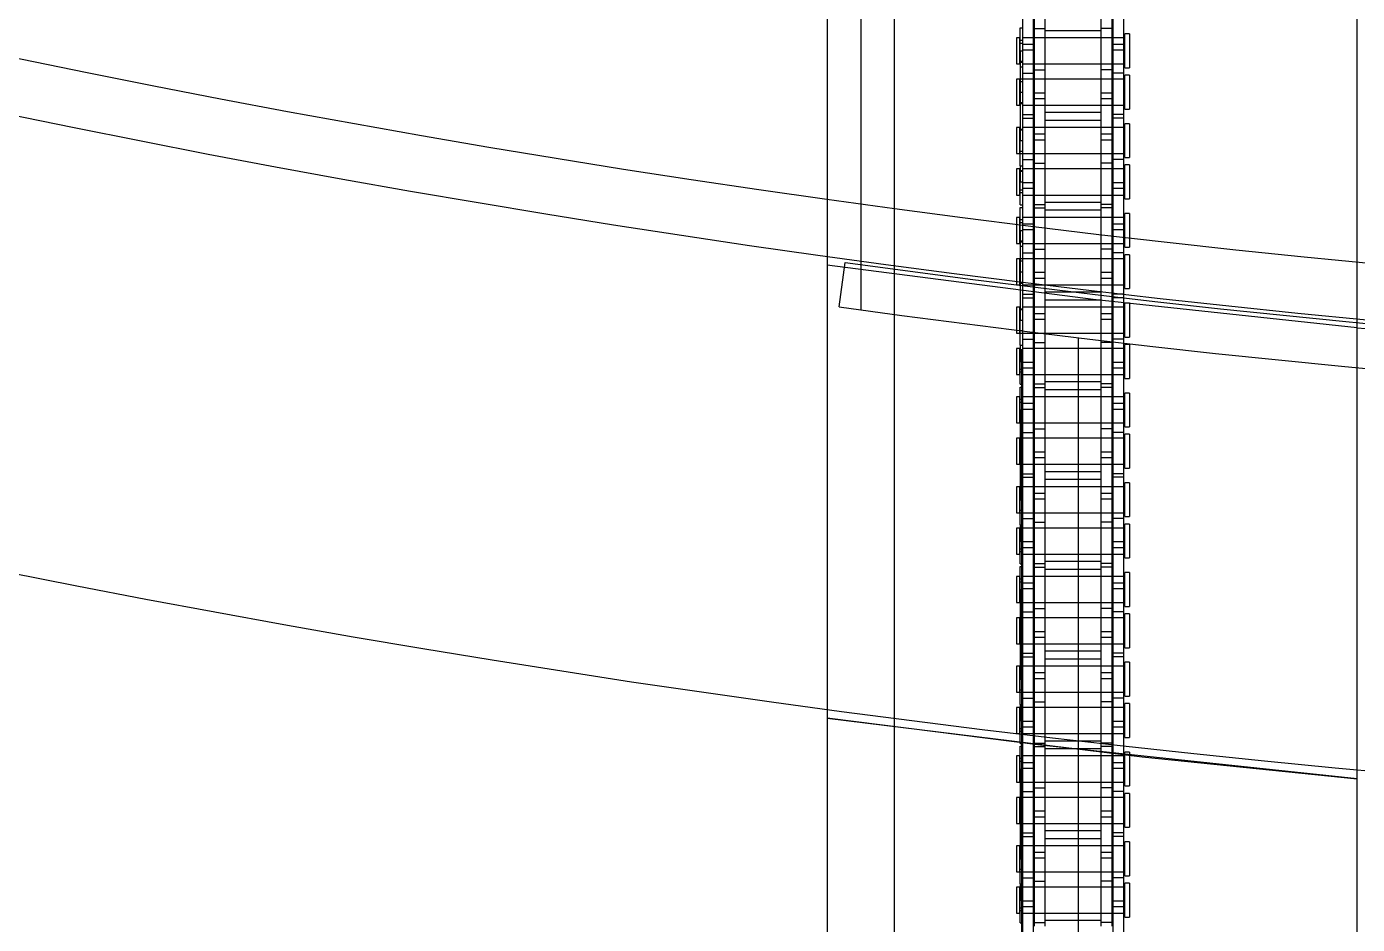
# Model space of a CAD drawing. Header units: metres. Extents: x 0 to 63075, y 0 to 44550.
# Drawn here: x 13844.1 to 14032.4, y 28417.3 to 28544.3 of the extents above; entities that cross this region are included whole.
import ezdxf

# ---------------------------------------------------------------- set-up
doc = ezdxf.new("R2010")
doc.units = ezdxf.units.M
doc.header["$LTSCALE"] = 75
doc.linetypes.add('HIDDEN2', pattern=[4.7625, 3.175, -1.5875])
for name, color, linetype in [('SDM', 7, 'Continuous'), ('SL1', 8, 'Continuous'), ('SL4', 4, 'Continuous'), ('ST1', 7, 'HIDDEN2')]:
    doc.layers.add(name, color=color, linetype=linetype)

# ---------------------------------------------------------------- blocks, each defined once
blk = doc.blocks.new('A$Ca548c4ee')
at = {"layer": 'SL1'}
for radius, start, end in [(1821.5, 111.63329, 68.36671), (1758, 110.23354, 69.76646), (1758, 110.23433, 69.76567), (1750, 110.33011, 69.66989)]:
    blk.add_arc((5942.12, 7584.47), radius, start, end, dxfattribs=at)
blk = doc.blocks.new('A$Ca53c419a')
at = {"layer": 'SL4'}
for p, q in [((4619.72, 495.77), (3669.71, 495.77)), ((3669.71, 486.24), (4459.48, 486.24)), ((3669.71, 420.77), (4338.53, 420.77))]:
    blk.add_line(p, q, dxfattribs=at)
blk.add_arc((5821.72, 251.5), 1758, 174.47485, 179.03085, dxfattribs=at)
at = {"layer": 'ST1'}
for p, q in [((4074.85, 494.09), (4081.14, 493.22)), ((4669.71, 491), (3669.71, 491)), ((3669.71, 486.24), (4459.48, 486.24)), ((3992.77, 469), (3989.08, 469)), ((3989.08, 469), (3989.08, 468.53)), ((3992.77, 468.53), (3992.77, 469)), ((3998.62, 469), (3994.93, 469)), ((3994.93, 469), (3994.93, 468.53)), ((3998.62, 468.53), (3998.62, 469)), ((4005.47, 469), (4001.78, 469)), ((4001.78, 469), (4001.78, 468.53)), ((4005.47, 468.53), (4005.47, 469)), ((4011.32, 469), (4007.63, 469)), ((4007.63, 469), (4007.63, 468.53)), ((4011.32, 468.53), (4011.32, 469)), ((4018.17, 469), (4014.48, 469)), ((4014.48, 469), (4014.48, 468.53)), ((4018.17, 468.53), (4018.17, 469)), ((4024.02, 469), (4020.33, 469)), ((4020.33, 469), (4020.33, 468.53)), ((4024.02, 468.53), (4024.02, 469)), ((4030.87, 469), (4027.18, 469)), ((4027.18, 469), (4027.18, 468.53)), ((4030.87, 468.53), (4030.87, 469)), ((4036.72, 469), (4033.03, 469)), ((4033.03, 469), (4033.03, 468.53)), ((4036.72, 468.53), (4036.72, 469)), ((4043.57, 469), (4039.88, 469)), ((4039.88, 469), (4039.88, 468.53)), ((4043.57, 468.53), (4043.57, 469)), ((4049.42, 469), (4045.73, 469)), ((4045.73, 469), (4045.73, 468.53)), ((4049.42, 468.53), (4049.42, 469)), ((4056.27, 469), (4052.58, 469)), ((4052.58, 469), (4052.58, 468.53)), ((4056.27, 468.53), (4056.27, 469)), ((4062.12, 469), (4058.43, 469)), ((4058.43, 469), (4058.43, 468.53)), ((4062.12, 468.53), (4062.12, 469)), ((4068.97, 469), (4065.28, 469)), ((4065.28, 469), (4065.28, 468.53)), ((4068.97, 468.53), (4068.97, 469)), ((4074.82, 469), (4071.13, 469)), ((4071.13, 469), (4071.13, 468.53)), ((4074.82, 468.53), (4074.82, 469)), ((4081.67, 469), (4077.98, 469)), ((4077.98, 469), (4077.98, 468.53)), ((4081.67, 468.53), (4081.67, 469)), ((4087.52, 469), (4083.83, 469)), ((4083.83, 469), (4083.83, 468.53)), ((4087.52, 468.53), (4087.52, 469)), ((4094.37, 469), (4090.68, 469)), ((4090.68, 469), (4090.68, 468.53)), ((4094.37, 468.53), (4094.37, 469)), ((4100.22, 469), (4096.53, 469)), ((4096.53, 469), (4096.53, 468.53)), ((4100.22, 468.53), (4100.22, 469)), ((4107.07, 469), (4103.38, 469)), ((4103.38, 469), (4103.38, 468.53)), ((4107.07, 468.53), (4107.07, 469)), ((4112.92, 469), (4109.23, 469)), ((4109.23, 469), (4109.23, 468.53)), ((4112.92, 468.53), (4112.92, 469)), ((3830.73, 468.22), (4071.45, 468.22)), ((3989.99, 468.16), (3980.9, 468.16)), ((3987.7, 468.49), (3987.7, 468.16)), ((3987.7, 468.49), (3990.93, 468.49)), ((3989.08, 468.53), (3992.77, 468.53)), ((3989.08, 468.16), (3989.08, 466.64)), ((3989.08, 468.16), (3989.08, 453.66)), ((3989.45, 468.53), (3989.45, 468.16)), ((3989.82, 468.49), (3989.82, 468.16)), ((3990.85, 468.16), (3989.99, 468.16)), ((3989.99, 466.64), (3989.99, 468.16)), ((3999.95, 468.16), (3990.85, 468.16)), ((3990.85, 468.16), (3990.85, 466.64)), ((3990.93, 468.49), (3990.93, 468.16)), ((3993.22, 468.49), (3990.93, 468.49)), ((3992.4, 468.16), (3992.4, 468.53)), ((3992.55, 468.49), (3992.55, 468.16)), ((3992.77, 466.64), (3992.77, 468.16)), ((3992.77, 453.66), (3992.77, 468.16)), ((3993.22, 468.49), (3996.77, 468.49)), ((3993.22, 468.49), (3993.22, 468.16)), ((3994.1, 468.16), (3994.1, 466.64)), ((3994.93, 468.53), (3998.62, 468.53)), ((3994.93, 468.49), (3994.93, 466.64)), ((3994.93, 468.16), (3994.93, 453.66)), ((3995.3, 468.53), (3995.3, 468.16)), ((3996.77, 468.49), (3996.77, 468.16)), ((4009.47, 468.49), (3996.77, 468.49)), ((3998.25, 468.16), (3998.25, 468.53)), ((3998.39, 468.49), (3998.39, 468.16)), ((3998.62, 466.64), (3998.62, 468.16)), ((3998.62, 453.66), (3998.62, 468.16)), ((3999.95, 468.16), (3999.95, 466.64)), ((4006.3, 468.16), (3999.95, 468.16)), ((4000.45, 468.16), (4000.45, 466.64)), ((4001.78, 468.53), (4005.47, 468.53)), ((4001.78, 468.16), (4001.78, 466.64)), ((4001.78, 468.16), (4001.78, 453.66)), ((4002.01, 468.49), (4002.01, 468.16)), ((4002.15, 468.53), (4002.15, 468.16)), ((4003.63, 468.49), (4003.63, 468.16)), ((4005.1, 468.16), (4005.1, 468.53)), ((4005.47, 466.64), (4005.47, 468.49)), ((4005.47, 453.66), (4005.47, 468.16)), ((4006.3, 468.16), (4006.3, 466.64)), ((4015.39, 468.16), (4006.3, 468.16)), ((4007.18, 468.16), (4007.18, 468.49)), ((4007.63, 468.53), (4011.32, 468.53)), ((4007.63, 468.16), (4007.63, 466.64)), ((4007.63, 468.16), (4007.63, 453.66)), ((4007.86, 468.49), (4007.86, 468.16)), ((4008, 468.53), (4008, 468.16)), ((4009.47, 468.49), (4009.47, 468.16)), ((4009.47, 468.49), (4012.71, 468.49)), ((4009.55, 466.64), (4009.55, 468.16)), ((4010.41, 468.16), (4010.41, 466.64)), ((4010.58, 468.49), (4010.58, 468.16)), ((4010.95, 468.16), (4010.95, 468.53)), ((4011.32, 466.64), (4011.32, 468.16)), ((4011.32, 453.66), (4011.32, 468.16)), ((4012.71, 468.49), (4012.71, 468.16)), ((4013.1, 468.49), (4013.1, 468.16)), ((4013.1, 468.49), (4016.33, 468.49)), ((4014.48, 468.53), (4018.17, 468.53)), ((4014.48, 468.16), (4014.48, 466.64)), ((4014.48, 468.16), (4014.48, 453.66)), ((4014.85, 468.53), (4014.85, 468.16)), ((4015.22, 468.49), (4015.22, 468.16)), ((4016.25, 468.16), (4015.39, 468.16)), ((4015.39, 466.64), (4015.39, 468.16)), ((4025.35, 468.16), (4016.25, 468.16)), ((4016.25, 468.16), (4016.25, 466.64)), ((4016.33, 468.49), (4016.33, 468.16)), ((4018.62, 468.49), (4016.33, 468.49)), ((4017.8, 468.16), (4017.8, 468.53)), ((4017.95, 468.49), (4017.95, 468.16)), ((4018.17, 466.64), (4018.17, 468.16)), ((4018.17, 453.66), (4018.17, 468.16)), ((4018.62, 468.49), (4022.17, 468.49)), ((4018.62, 468.49), (4018.62, 468.16)), ((4019.5, 468.16), (4019.5, 466.64)), ((4020.33, 468.53), (4024.02, 468.53)), ((4020.33, 468.49), (4020.33, 466.64)), ((4020.33, 468.16), (4020.33, 453.66)), ((4020.7, 468.53), (4020.7, 468.16)), ((4022.17, 468.49), (4022.17, 468.16)), ((4034.87, 468.49), (4022.17, 468.49)), ((4023.65, 468.16), (4023.65, 468.53)), ((4023.79, 468.49), (4023.79, 468.16)), ((4024.02, 466.64), (4024.02, 468.16)), ((4024.02, 453.66), (4024.02, 468.16)), ((4025.35, 468.16), (4025.35, 466.64)), ((4031.7, 468.16), (4025.35, 468.16)), ((4025.85, 468.16), (4025.85, 466.64)), ((4027.18, 468.53), (4030.87, 468.53)), ((4027.18, 468.16), (4027.18, 466.64)), ((4027.18, 468.16), (4027.18, 453.66)), ((4027.41, 468.49), (4027.41, 468.16)), ((4027.55, 468.53), (4027.55, 468.16)), ((4029.03, 468.49), (4029.03, 468.16)), ((4030.5, 468.16), (4030.5, 468.53)), ((4030.87, 466.64), (4030.87, 468.49)), ((4030.87, 453.66), (4030.87, 468.16)), ((4031.7, 468.16), (4031.7, 466.64)), ((4040.79, 468.16), (4031.7, 468.16)), ((4032.58, 468.16), (4032.58, 468.49)), ((4033.03, 468.53), (4036.72, 468.53)), ((4033.03, 468.16), (4033.03, 466.64)), ((4033.03, 468.16), (4033.03, 453.66)), ((4033.26, 468.49), (4033.26, 468.16)), ((4033.4, 468.53), (4033.4, 468.16)), ((4034.87, 468.49), (4034.87, 468.16)), ((4034.87, 468.49), (4038.11, 468.49)), ((4034.95, 466.64), (4034.95, 468.16)), ((4035.81, 468.16), (4035.81, 466.64)), ((4035.98, 468.49), (4035.98, 468.16)), ((4036.35, 468.16), (4036.35, 468.53)), ((4036.72, 466.64), (4036.72, 468.16)), ((4036.72, 453.66), (4036.72, 468.16)), ((4038.11, 468.49), (4038.11, 468.16)), ((4038.5, 468.49), (4038.5, 468.16)), ((4038.5, 468.49), (4041.73, 468.49)), ((4039.88, 468.53), (4043.57, 468.53)), ((4039.88, 468.16), (4039.88, 466.64)), ((4039.88, 468.16), (4039.88, 453.66)), ((4040.25, 468.53), (4040.25, 468.16)), ((4040.62, 468.49), (4040.62, 468.16)), ((4041.65, 468.16), (4040.79, 468.16)), ((4040.79, 466.64), (4040.79, 468.16)), ((4050.75, 468.16), (4041.65, 468.16)), ((4041.65, 468.16), (4041.65, 466.64)), ((4041.73, 468.49), (4041.73, 468.16)), ((4044.02, 468.49), (4041.73, 468.49)), ((4043.2, 468.16), (4043.2, 468.53)), ((4043.35, 468.49), (4043.35, 468.16)), ((4043.57, 466.64), (4043.57, 468.16)), ((4043.57, 453.66), (4043.57, 468.16)), ((4044.02, 468.49), (4047.57, 468.49)), ((4044.02, 468.49), (4044.02, 468.16)), ((4044.9, 468.16), (4044.9, 466.64)), ((4045.73, 468.53), (4049.42, 468.53)), ((4045.73, 468.49), (4045.73, 466.64)), ((4045.73, 468.16), (4045.73, 453.66)), ((4046.1, 468.53), (4046.1, 468.16)), ((4047.57, 468.49), (4047.57, 468.16)), ((4060.27, 468.49), (4047.57, 468.49)), ((4049.05, 468.16), (4049.05, 468.53)), ((4049.19, 468.49), (4049.19, 468.16)), ((4049.42, 466.64), (4049.42, 468.16)), ((4049.42, 453.66), (4049.42, 468.16)), ((4050.75, 468.16), (4050.75, 466.64)), ((4057.1, 468.16), (4050.75, 468.16)), ((4051.25, 468.16), (4051.25, 466.64)), ((4052.58, 468.53), (4056.27, 468.53)), ((4052.58, 468.16), (4052.58, 466.64)), ((4052.58, 468.16), (4052.58, 453.66)), ((4052.81, 468.49), (4052.81, 468.16)), ((4052.95, 468.53), (4052.95, 468.16)), ((4054.43, 468.49), (4054.43, 468.16)), ((4055.9, 468.16), (4055.9, 468.53)), ((4056.27, 466.64), (4056.27, 468.49)), ((4056.27, 453.66), (4056.27, 468.16)), ((4057.1, 468.16), (4057.1, 466.64)), ((4066.19, 468.16), (4057.1, 468.16)), ((4057.98, 468.16), (4057.98, 468.49)), ((4058.43, 468.53), (4062.12, 468.53)), ((4058.43, 468.16), (4058.43, 466.64)), ((4058.43, 468.16), (4058.43, 453.66)), ((4058.66, 468.49), (4058.66, 468.16)), ((4058.8, 468.53), (4058.8, 468.16)), ((4060.27, 468.49), (4060.27, 468.16)), ((4060.27, 468.49), (4063.51, 468.49)), ((4060.35, 466.64), (4060.35, 468.16)), ((4061.21, 468.16), (4061.21, 466.64)), ((4061.38, 468.49), (4061.38, 468.16)), ((4061.75, 468.16), (4061.75, 468.53)), ((4062.12, 466.64), (4062.12, 468.16)), ((4062.12, 453.66), (4062.12, 468.16)), ((4063.51, 468.49), (4063.51, 468.16)), ((4063.9, 468.49), (4063.9, 468.16)), ((4063.9, 468.49), (4067.13, 468.49)), ((4065.28, 468.53), (4068.97, 468.53)), ((4065.28, 468.16), (4065.28, 466.64)), ((4065.28, 468.16), (4065.28, 453.66)), ((4065.65, 468.53), (4065.65, 468.16)), ((4066.02, 468.49), (4066.02, 468.16)), ((4067.05, 468.16), (4066.19, 468.16)), ((4066.19, 466.64), (4066.19, 468.16)), ((4076.15, 468.16), (4067.05, 468.16)), ((4067.05, 468.16), (4067.05, 466.64)), ((4067.13, 468.49), (4067.13, 468.16)), ((4069.42, 468.49), (4067.13, 468.49)), ((4068.6, 468.16), (4068.6, 468.53)), ((4068.75, 468.49), (4068.75, 468.16)), ((4068.97, 466.64), (4068.97, 468.16)), ((4068.97, 453.66), (4068.97, 468.16)), ((4069.42, 468.49), (4072.97, 468.49)), ((4069.42, 468.49), (4069.42, 468.16)), ((4070.3, 468.16), (4070.3, 466.64)), ((4071.13, 468.53), (4074.82, 468.53)), ((4071.13, 468.49), (4071.13, 466.64)), ((4071.13, 468.16), (4071.13, 453.66)), ((4071.5, 468.53), (4071.5, 468.16)), ((4072.97, 468.49), (4072.97, 468.16)), ((4085.67, 468.49), (4072.97, 468.49)), ((4074.45, 468.16), (4074.45, 468.53)), ((4074.59, 468.49), (4074.59, 468.16)), ((4074.82, 466.64), (4074.82, 468.16)), ((4074.82, 453.66), (4074.82, 468.16)), ((4076.15, 468.16), (4076.15, 466.64)), ((4082.5, 468.16), (4076.15, 468.16)), ((4076.65, 468.16), (4076.65, 466.64)), ((4077.98, 468.53), (4081.67, 468.53)), ((4077.98, 468.16), (4077.98, 466.64)), ((4077.98, 468.16), (4077.98, 453.66)), ((4078.21, 468.49), (4078.21, 468.16)), ((4078.35, 468.53), (4078.35, 468.16)), ((4079.83, 468.49), (4079.83, 468.16)), ((4081.3, 468.16), (4081.3, 468.53)), ((4081.67, 466.64), (4081.67, 468.49)), ((4081.67, 453.66), (4081.67, 468.16)), ((4082.5, 468.16), (4082.5, 466.64)), ((4091.59, 468.16), (4082.5, 468.16)), ((4083.38, 468.16), (4083.38, 468.49)), ((4083.83, 468.53), (4087.52, 468.53)), ((4083.83, 468.16), (4083.83, 466.64)), ((4083.83, 468.16), (4083.83, 453.66)), ((4084.06, 468.49), (4084.06, 468.16)), ((4084.2, 468.53), (4084.2, 468.16)), ((4085.67, 468.49), (4085.67, 468.16)), ((4085.67, 468.49), (4088.91, 468.49)), ((4085.75, 466.64), (4085.75, 468.16)), ((4086.61, 468.16), (4086.61, 466.64)), ((4086.78, 468.49), (4086.78, 468.16)), ((4087.15, 468.16), (4087.15, 468.53)), ((4087.52, 466.64), (4087.52, 468.16)), ((4087.52, 453.66), (4087.52, 468.16)), ((4088.91, 468.49), (4088.91, 468.16)), ((4089.3, 468.49), (4089.3, 468.16)), ((4089.3, 468.49), (4092.53, 468.49)), ((4090.68, 468.53), (4094.37, 468.53)), ((4090.68, 468.16), (4090.68, 466.64)), ((4090.68, 468.16), (4090.68, 453.66)), ((4091.05, 468.53), (4091.05, 468.16)), ((4091.42, 468.49), (4091.42, 468.16)), ((4092.45, 468.16), (4091.59, 468.16)), ((4091.59, 466.64), (4091.59, 468.16)), ((4101.55, 468.16), (4092.45, 468.16)), ((4092.45, 468.16), (4092.45, 466.64)), ((4092.53, 468.49), (4092.53, 468.16)), ((4094.82, 468.49), (4092.53, 468.49)), ((4094, 468.16), (4094, 468.53)), ((4094.15, 468.49), (4094.15, 468.16)), ((4094.37, 466.64), (4094.37, 468.16)), ((4094.37, 453.66), (4094.37, 468.16)), ((4094.82, 468.49), (4098.37, 468.49)), ((4094.82, 468.49), (4094.82, 468.16)), ((4095.7, 468.16), (4095.7, 466.64)), ((4096.53, 468.53), (4100.22, 468.53)), ((4096.53, 468.49), (4096.53, 466.64)), ((4096.53, 468.16), (4096.53, 453.66)), ((4096.9, 468.53), (4096.9, 468.16)), ((4098.37, 468.49), (4098.37, 468.16)), ((4111.07, 468.49), (4098.37, 468.49)), ((4099.85, 468.16), (4099.85, 468.53)), ((4099.99, 468.49), (4099.99, 468.16)), ((4100.22, 466.64), (4100.22, 468.16)), ((4100.22, 453.66), (4100.22, 468.16)), ((4101.55, 468.16), (4101.55, 466.64)), ((4107.9, 468.16), (4101.55, 468.16)), ((4102.05, 468.16), (4102.05, 466.64)), ((4103.38, 468.53), (4107.07, 468.53)), ((4103.38, 468.16), (4103.38, 466.64)), ((4103.38, 468.16), (4103.38, 453.66)), ((4103.61, 468.49), (4103.61, 468.16)), ((4103.75, 468.53), (4103.75, 468.16)), ((4105.23, 468.49), (4105.23, 468.16)), ((4106.7, 468.16), (4106.7, 468.53)), ((4107.07, 466.64), (4107.07, 468.49)), ((4107.07, 453.66), (4107.07, 468.16)), ((4107.9, 468.16), (4107.9, 466.64)), ((4116.99, 468.16), (4107.9, 468.16)), ((4108.78, 468.16), (4108.78, 468.49)), ((4109.23, 468.53), (4112.92, 468.53)), ((4109.23, 468.16), (4109.23, 466.64)), ((4109.23, 468.16), (4109.23, 453.66)), ((4109.46, 468.49), (4109.46, 468.16)), ((4109.6, 468.53), (4109.6, 468.16)), ((4111.07, 468.49), (4111.07, 468.16)), ((4111.07, 468.49), (4114.31, 468.49)), ((4111.15, 466.64), (4111.15, 468.16)), ((4112.01, 468.16), (4112.01, 466.64)), ((4112.18, 468.49), (4112.18, 468.16)), ((4112.55, 468.16), (4112.55, 468.53)), ((4112.92, 466.64), (4112.92, 468.16)), ((4112.92, 453.66), (4112.92, 468.16)), ((4114.31, 468.49), (4114.31, 468.16)), ((3989.99, 466.64), (3980.9, 466.64)), ((3993.6, 466.49), (3987.25, 466.49)), ((3987.75, 466.49), (3987.75, 464.97)), ((3989.08, 466.49), (3989.08, 464.97)), ((3990.85, 466.64), (3989.99, 466.64)), ((3999.95, 466.64), (3990.85, 466.64)), ((3992.77, 464.97), (3992.77, 466.49)), ((3993.6, 466.49), (3993.6, 464.97)), ((4002.69, 466.49), (3993.6, 466.49)), ((3994.93, 466.49), (3994.93, 464.97)), ((3996.85, 464.97), (3996.85, 466.49)), ((3997.71, 466.49), (3997.71, 464.97)), ((3998.62, 464.97), (3998.62, 466.49)), ((4006.3, 466.64), (3999.95, 466.64)), ((4001.78, 466.49), (4001.78, 464.97)), ((4003.55, 466.49), (4002.69, 466.49)), ((4002.69, 464.97), (4002.69, 466.49)), ((4012.65, 466.49), (4003.55, 466.49)), ((4003.55, 466.49), (4003.55, 464.97)), ((4005.47, 464.97), (4005.47, 466.49)), ((4015.39, 466.64), (4006.3, 466.64)), ((4006.8, 466.49), (4006.8, 464.97)), ((4007.63, 466.49), (4007.63, 464.97)), ((4011.32, 464.97), (4011.32, 466.49)), ((4012.65, 466.49), (4012.65, 464.97)), ((4019, 466.49), (4012.65, 466.49)), ((4013.15, 466.49), (4013.15, 464.97)), ((4014.48, 466.49), (4014.48, 464.97)), ((4016.25, 466.64), (4015.39, 466.64)), ((4025.35, 466.64), (4016.25, 466.64)), ((4018.17, 464.97), (4018.17, 466.49)), ((4019, 466.49), (4019, 464.97)), ((4028.09, 466.49), (4019, 466.49)), ((4020.33, 466.49), (4020.33, 464.97)), ((4022.25, 464.97), (4022.25, 466.49)), ((4023.11, 466.49), (4023.11, 464.97)), ((4024.02, 464.97), (4024.02, 466.49)), ((4031.7, 466.64), (4025.35, 466.64)), ((4027.18, 466.49), (4027.18, 464.97)), ((4028.95, 466.49), (4028.09, 466.49)), ((4028.09, 464.97), (4028.09, 466.49)), ((4038.05, 466.49), (4028.95, 466.49)), ((4028.95, 466.49), (4028.95, 464.97)), ((4030.87, 464.97), (4030.87, 466.49)), ((4040.79, 466.64), (4031.7, 466.64)), ((4032.2, 466.49), (4032.2, 464.97)), ((4033.03, 466.49), (4033.03, 464.97)), ((4036.72, 464.97), (4036.72, 466.49)), ((4038.05, 466.49), (4038.05, 464.97)), ((4044.4, 466.49), (4038.05, 466.49)), ((4038.55, 466.49), (4038.55, 464.97)), ((4039.88, 466.49), (4039.88, 464.97)), ((4041.65, 466.64), (4040.79, 466.64)), ((4050.75, 466.64), (4041.65, 466.64)), ((4043.57, 464.97), (4043.57, 466.49)), ((4044.4, 466.49), (4044.4, 464.97)), ((4053.49, 466.49), (4044.4, 466.49)), ((4045.73, 466.49), (4045.73, 464.97)), ((4047.65, 464.97), (4047.65, 466.49)), ((4048.51, 466.49), (4048.51, 464.97)), ((4049.42, 464.97), (4049.42, 466.49)), ((4057.1, 466.64), (4050.75, 466.64)), ((4052.58, 466.49), (4052.58, 464.97)), ((4054.35, 466.49), (4053.49, 466.49)), ((4053.49, 464.97), (4053.49, 466.49)), ((4063.45, 466.49), (4054.35, 466.49)), ((4054.35, 466.49), (4054.35, 464.97)), ((4056.27, 464.97), (4056.27, 466.49)), ((4066.19, 466.64), (4057.1, 466.64)), ((4057.6, 466.49), (4057.6, 464.97)), ((4058.43, 466.49), (4058.43, 464.97)), ((4062.12, 464.97), (4062.12, 466.49)), ((4063.45, 466.49), (4063.45, 464.97)), ((4069.8, 466.49), (4063.45, 466.49)), ((4063.95, 466.49), (4063.95, 464.97)), ((4065.28, 466.49), (4065.28, 464.97)), ((4067.05, 466.64), (4066.19, 466.64)), ((4076.15, 466.64), (4067.05, 466.64)), ((4068.97, 464.97), (4068.97, 466.49)), ((4069.8, 466.49), (4069.8, 464.97)), ((4078.89, 466.49), (4069.8, 466.49)), ((4071.13, 466.49), (4071.13, 464.97)), ((4073.05, 464.97), (4073.05, 466.49)), ((4073.91, 466.49), (4073.91, 464.97)), ((4074.82, 464.97), (4074.82, 466.49)), ((4082.5, 466.64), (4076.15, 466.64)), ((4077.98, 466.49), (4077.98, 464.97)), ((4079.75, 466.49), (4078.89, 466.49)), ((4078.89, 464.97), (4078.89, 466.49)), ((4088.85, 466.49), (4079.75, 466.49)), ((4079.75, 466.49), (4079.75, 464.97)), ((4081.67, 464.97), (4081.67, 466.49)), ((4091.59, 466.64), (4082.5, 466.64)), ((4083, 466.49), (4083, 464.97)), ((4083.83, 466.49), (4083.83, 464.97)), ((4087.52, 464.97), (4087.52, 466.49)), ((4088.85, 466.49), (4088.85, 464.97)), ((4095.2, 466.49), (4088.85, 466.49)), ((4089.35, 466.49), (4089.35, 464.97)), ((4090.68, 466.49), (4090.68, 464.97)), ((4092.45, 466.64), (4091.59, 466.64)), ((4101.55, 466.64), (4092.45, 466.64)), ((4094.37, 464.97), (4094.37, 466.49)), ((4095.2, 466.49), (4095.2, 464.97)), ((4104.29, 466.49), (4095.2, 466.49)), ((4096.53, 466.49), (4096.53, 464.97)), ((4098.45, 464.97), (4098.45, 466.49)), ((4099.31, 466.49), (4099.31, 464.97)), ((4100.22, 464.97), (4100.22, 466.49)), ((4107.9, 466.64), (4101.55, 466.64)), ((4103.38, 466.49), (4103.38, 464.97)), ((4105.15, 466.49), (4104.29, 466.49)), ((4104.29, 464.97), (4104.29, 466.49)), ((4114.25, 466.49), (4105.15, 466.49)), ((4105.15, 466.49), (4105.15, 464.97)), ((4107.07, 464.97), (4107.07, 466.49)), ((4116.99, 466.64), (4107.9, 466.64)), ((4108.4, 466.49), (4108.4, 464.97)), ((4109.23, 466.49), (4109.23, 464.97)), ((4112.92, 464.97), (4112.92, 466.49)), ((4114.25, 466.49), (4114.25, 464.97)), ((4120.6, 466.49), (4114.25, 466.49)), ((3993.6, 464.97), (3987.25, 464.97)), ((3988.03, 457.04), (3988.03, 464.97)), ((3989.08, 464.97), (3989.08, 457.04)), ((3992.77, 457.04), (3992.77, 464.97)), ((3992.81, 464.97), (3992.81, 457.04)), ((4002.69, 464.97), (3993.6, 464.97)), ((3994.89, 457.04), (3994.89, 464.97)), ((3994.93, 464.97), (3994.93, 457.04)), ((3998.62, 457.04), (3998.62, 464.97)), ((3999.67, 464.97), (3999.67, 457.04)), ((4000.73, 457.04), (4000.73, 464.97)), ((4001.78, 464.97), (4001.78, 457.04)), ((4003.55, 464.97), (4002.69, 464.97)), ((4012.65, 464.97), (4003.55, 464.97)), ((4005.47, 457.04), (4005.47, 464.97)), ((4005.51, 464.97), (4005.51, 457.04)), ((4007.59, 457.04), (4007.59, 464.97)), ((4007.63, 464.97), (4007.63, 457.04)), ((4011.32, 457.04), (4011.32, 464.97)), ((4012.37, 464.97), (4012.37, 457.04)), ((4019, 464.97), (4012.65, 464.97)), ((4013.43, 457.04), (4013.43, 464.97)), ((4014.48, 464.97), (4014.48, 457.04)), ((4018.17, 457.04), (4018.17, 464.97)), ((4018.21, 464.97), (4018.21, 457.04)), ((4028.09, 464.97), (4019, 464.97)), ((4020.29, 457.04), (4020.29, 464.97)), ((4020.33, 464.97), (4020.33, 457.04)), ((4024.02, 457.04), (4024.02, 464.97)), ((4025.07, 464.97), (4025.07, 457.04)), ((4026.13, 457.04), (4026.13, 464.97)), ((4027.18, 464.97), (4027.18, 457.04)), ((4028.95, 464.97), (4028.09, 464.97)), ((4038.05, 464.97), (4028.95, 464.97)), ((4030.87, 457.04), (4030.87, 464.97)), ((4030.91, 464.97), (4030.91, 457.04)), ((4032.99, 457.04), (4032.99, 464.97)), ((4033.03, 464.97), (4033.03, 457.04)), ((4036.72, 457.04), (4036.72, 464.97)), ((4037.77, 464.97), (4037.77, 457.04)), ((4044.4, 464.97), (4038.05, 464.97)), ((4038.83, 457.04), (4038.83, 464.97)), ((4039.88, 464.97), (4039.88, 457.04)), ((4043.57, 457.04), (4043.57, 464.97)), ((4043.61, 464.97), (4043.61, 457.04)), ((4053.49, 464.97), (4044.4, 464.97)), ((4045.69, 457.04), (4045.69, 464.97)), ((4045.73, 464.97), (4045.73, 457.04)), ((4049.42, 457.04), (4049.42, 464.97)), ((4050.47, 464.97), (4050.47, 457.04)), ((4051.53, 457.04), (4051.53, 464.97)), ((4052.58, 464.97), (4052.58, 457.04)), ((4054.35, 464.97), (4053.49, 464.97)), ((4063.45, 464.97), (4054.35, 464.97)), ((4056.27, 457.04), (4056.27, 464.97)), ((4056.31, 464.97), (4056.31, 457.04)), ((4058.39, 457.04), (4058.39, 464.97)), ((4058.43, 464.97), (4058.43, 457.04)), ((4062.12, 457.04), (4062.12, 464.97)), ((4063.17, 464.97), (4063.17, 457.04)), ((4069.8, 464.97), (4063.45, 464.97)), ((4064.23, 457.04), (4064.23, 464.97)), ((4065.28, 464.97), (4065.28, 457.04)), ((4068.97, 457.04), (4068.97, 464.97)), ((4069.01, 464.97), (4069.01, 457.04)), ((4078.89, 464.97), (4069.8, 464.97)), ((4071.09, 457.04), (4071.09, 464.97)), ((4071.13, 464.97), (4071.13, 457.04)), ((4074.82, 457.04), (4074.82, 464.97)), ((4075.87, 464.97), (4075.87, 457.04)), ((4076.93, 457.04), (4076.93, 464.97)), ((4077.98, 464.97), (4077.98, 457.04)), ((4079.75, 464.97), (4078.89, 464.97)), ((4088.85, 464.97), (4079.75, 464.97)), ((4081.67, 457.04), (4081.67, 464.97)), ((4081.71, 464.97), (4081.71, 457.04)), ((4083.79, 457.04), (4083.79, 464.97)), ((4083.83, 464.97), (4083.83, 457.04)), ((4087.52, 457.04), (4087.52, 464.97)), ((4088.57, 464.97), (4088.57, 457.04)), ((4095.2, 464.97), (4088.85, 464.97)), ((4089.63, 457.04), (4089.63, 464.97)), ((4090.68, 464.97), (4090.68, 457.04)), ((4094.37, 457.04), (4094.37, 464.97)), ((4094.41, 464.97), (4094.41, 457.04)), ((4104.29, 464.97), (4095.2, 464.97)), ((4096.49, 457.04), (4096.49, 464.97)), ((4096.53, 464.97), (4096.53, 457.04)), ((4100.22, 457.04), (4100.22, 464.97)), ((4101.27, 464.97), (4101.27, 457.04)), ((4102.33, 457.04), (4102.33, 464.97)), ((4103.38, 464.97), (4103.38, 457.04)), ((4105.15, 464.97), (4104.29, 464.97)), ((4114.25, 464.97), (4105.15, 464.97)), ((4107.07, 457.04), (4107.07, 464.97)), ((4107.11, 464.97), (4107.11, 457.04)), ((4109.19, 457.04), (4109.19, 464.97)), ((4109.23, 464.97), (4109.23, 457.04)), ((4112.92, 457.04), (4112.92, 464.97)), ((4113.97, 464.97), (4113.97, 457.04)), ((4120.6, 464.97), (4114.25, 464.97)), ((4070.49, 460.28), (3830.73, 460.28)), ((3993.6, 457.04), (3987.25, 457.04)), ((3987.75, 455.52), (3987.75, 457.04)), ((3989.08, 457.04), (3989.08, 455.52)), ((3992.77, 455.52), (3992.77, 457.04)), ((3993.6, 455.52), (3993.6, 457.04)), ((4002.69, 457.04), (3993.6, 457.04)), ((3994.93, 457.04), (3994.93, 455.52)), ((3996.85, 455.52), (3996.85, 457.04)), ((3997.71, 457.04), (3997.71, 455.52)), ((3998.62, 455.52), (3998.62, 457.04)), ((4001.78, 457.04), (4001.78, 455.52)), ((4003.55, 457.04), (4002.69, 457.04)), ((4002.69, 455.52), (4002.69, 457.04)), ((4012.65, 457.04), (4003.55, 457.04)), ((4003.55, 457.04), (4003.55, 455.52)), ((4005.47, 455.52), (4005.47, 457.04)), ((4006.8, 455.52), (4006.8, 457.04)), ((4007.63, 457.04), (4007.63, 455.52)), ((4011.32, 455.52), (4011.32, 457.04)), ((4012.65, 455.52), (4012.65, 457.04)), ((4019, 457.04), (4012.65, 457.04)), ((4013.15, 455.52), (4013.15, 457.04)), ((4014.48, 457.04), (4014.48, 455.52)), ((4018.17, 455.52), (4018.17, 457.04)), ((4019, 455.52), (4019, 457.04)), ((4028.09, 457.04), (4019, 457.04)), ((4020.33, 457.04), (4020.33, 455.52)), ((4022.25, 455.52), (4022.25, 457.04)), ((4023.11, 457.04), (4023.11, 455.52)), ((4024.02, 455.52), (4024.02, 457.04)), ((4027.18, 457.04), (4027.18, 455.52)), ((4028.95, 457.04), (4028.09, 457.04)), ((4028.09, 455.52), (4028.09, 457.04)), ((4038.05, 457.04), (4028.95, 457.04)), ((4028.95, 457.04), (4028.95, 455.52)), ((4030.87, 455.52), (4030.87, 457.04)), ((4032.2, 455.52), (4032.2, 457.04)), ((4033.03, 457.04), (4033.03, 455.52)), ((4036.72, 455.52), (4036.72, 457.04)), ((4038.05, 455.52), (4038.05, 457.04)), ((4044.4, 457.04), (4038.05, 457.04)), ((4038.55, 455.52), (4038.55, 457.04)), ((4039.88, 457.04), (4039.88, 455.52)), ((4043.57, 455.52), (4043.57, 457.04)), ((4044.4, 455.52), (4044.4, 457.04)), ((4053.49, 457.04), (4044.4, 457.04)), ((4045.73, 457.04), (4045.73, 455.52)), ((4047.65, 455.52), (4047.65, 457.04)), ((4048.51, 457.04), (4048.51, 455.52)), ((4049.42, 455.52), (4049.42, 457.04)), ((4052.58, 457.04), (4052.58, 455.52)), ((4054.35, 457.04), (4053.49, 457.04)), ((4053.49, 455.52), (4053.49, 457.04)), ((4063.45, 457.04), (4054.35, 457.04)), ((4054.35, 457.04), (4054.35, 455.52)), ((4056.27, 455.52), (4056.27, 457.04)), ((4057.6, 455.52), (4057.6, 457.04)), ((4058.43, 457.04), (4058.43, 455.52)), ((4062.12, 455.52), (4062.12, 457.04)), ((4063.45, 455.52), (4063.45, 457.04)), ((4069.8, 457.04), (4063.45, 457.04)), ((4063.95, 455.52), (4063.95, 457.04)), ((4065.28, 457.04), (4065.28, 455.52)), ((4068.97, 455.52), (4068.97, 457.04)), ((4069.8, 455.52), (4069.8, 457.04)), ((4078.89, 457.04), (4069.8, 457.04)), ((4071.13, 457.04), (4071.13, 455.52)), ((4073.05, 455.52), (4073.05, 457.04)), ((4073.91, 457.04), (4073.91, 455.52)), ((4074.82, 455.52), (4074.82, 457.04)), ((4077.98, 457.04), (4077.98, 455.52)), ((4079.75, 457.04), (4078.89, 457.04)), ((4078.89, 455.52), (4078.89, 457.04)), ((4088.85, 457.04), (4079.75, 457.04)), ((4079.75, 457.04), (4079.75, 455.52)), ((4081.67, 455.52), (4081.67, 457.04)), ((4083, 455.52), (4083, 457.04)), ((4083.83, 457.04), (4083.83, 455.52)), ((4087.52, 455.52), (4087.52, 457.04)), ((4088.85, 455.52), (4088.85, 457.04)), ((4095.2, 457.04), (4088.85, 457.04)), ((4089.35, 455.52), (4089.35, 457.04)), ((4090.68, 457.04), (4090.68, 455.52)), ((4094.37, 455.52), (4094.37, 457.04)), ((4095.2, 455.52), (4095.2, 457.04)), ((4104.29, 457.04), (4095.2, 457.04)), ((4096.53, 457.04), (4096.53, 455.52)), ((4098.45, 455.52), (4098.45, 457.04)), ((4099.31, 457.04), (4099.31, 455.52)), ((4100.22, 455.52), (4100.22, 457.04)), ((4103.38, 457.04), (4103.38, 455.52)), ((4105.15, 457.04), (4104.29, 457.04)), ((4104.29, 455.52), (4104.29, 457.04)), ((4114.25, 457.04), (4105.15, 457.04)), ((4105.15, 457.04), (4105.15, 455.52)), ((4107.07, 455.52), (4107.07, 457.04)), ((4108.4, 455.52), (4108.4, 457.04)), ((4109.23, 457.04), (4109.23, 455.52)), ((4112.92, 455.52), (4112.92, 457.04)), ((4114.25, 455.52), (4114.25, 457.04)), ((4120.6, 457.04), (4114.25, 457.04)), ((3989.99, 455.36), (3980.9, 455.36)), ((3989.99, 453.84), (3980.9, 453.84)), ((3993.6, 455.52), (3987.25, 455.52)), ((3989.08, 455.36), (3989.08, 453.84)), ((3990.85, 455.36), (3989.99, 455.36)), ((3989.99, 453.84), (3989.99, 455.36)), ((3990.85, 453.84), (3989.99, 453.84)), ((3999.95, 455.36), (3990.85, 455.36)), ((3990.85, 455.36), (3990.85, 453.84)), ((3999.95, 453.84), (3990.85, 453.84)), ((3992.77, 453.84), (3992.77, 455.36)), ((4002.69, 455.52), (3993.6, 455.52)), ((3994.1, 453.84), (3994.1, 455.36)), ((3994.93, 455.36), (3994.93, 453.84)), ((3998.62, 453.84), (3998.62, 455.36)), ((3999.95, 453.84), (3999.95, 455.36)), ((4006.3, 455.36), (3999.95, 455.36)), ((4006.3, 453.84), (3999.95, 453.84)), ((4000.45, 453.84), (4000.45, 455.36)), ((4001.78, 455.36), (4001.78, 453.84)), ((4003.55, 455.52), (4002.69, 455.52)), ((4012.65, 455.52), (4003.55, 455.52)), ((4005.47, 453.84), (4005.47, 455.36)), ((4006.3, 453.84), (4006.3, 455.36)), ((4015.39, 455.36), (4006.3, 455.36)), ((4015.39, 453.84), (4006.3, 453.84)), ((4007.63, 455.36), (4007.63, 453.84)), ((4009.55, 453.84), (4009.55, 455.36)), ((4010.41, 455.36), (4010.41, 453.84)), ((4011.32, 453.84), (4011.32, 455.36)), ((4019, 455.52), (4012.65, 455.52)), ((4014.48, 455.36), (4014.48, 453.84)), ((4016.25, 455.36), (4015.39, 455.36)), ((4015.39, 453.84), (4015.39, 455.36)), ((4016.25, 453.84), (4015.39, 453.84)), ((4025.35, 455.36), (4016.25, 455.36)), ((4016.25, 455.36), (4016.25, 453.84)), ((4025.35, 453.84), (4016.25, 453.84)), ((4018.17, 453.84), (4018.17, 455.36)), ((4028.09, 455.52), (4019, 455.52)), ((4019.5, 453.84), (4019.5, 455.36)), ((4020.33, 455.36), (4020.33, 453.84)), ((4024.02, 453.84), (4024.02, 455.36)), ((4025.35, 453.84), (4025.35, 455.36)), ((4031.7, 455.36), (4025.35, 455.36)), ((4031.7, 453.84), (4025.35, 453.84)), ((4025.85, 453.84), (4025.85, 455.36)), ((4027.18, 455.36), (4027.18, 453.84)), ((4028.95, 455.52), (4028.09, 455.52)), ((4038.05, 455.52), (4028.95, 455.52)), ((4030.87, 453.84), (4030.87, 455.36)), ((4031.7, 453.84), (4031.7, 455.36)), ((4040.79, 455.36), (4031.7, 455.36)), ((4040.79, 453.84), (4031.7, 453.84)), ((4033.03, 455.36), (4033.03, 453.84)), ((4034.95, 453.84), (4034.95, 455.36)), ((4035.81, 455.36), (4035.81, 453.84)), ((4036.72, 453.84), (4036.72, 455.36)), ((4044.4, 455.52), (4038.05, 455.52)), ((4039.88, 455.36), (4039.88, 453.84)), ((4041.65, 455.36), (4040.79, 455.36)), ((4040.79, 453.84), (4040.79, 455.36)), ((4041.65, 453.84), (4040.79, 453.84)), ((4050.75, 455.36), (4041.65, 455.36)), ((4041.65, 455.36), (4041.65, 453.84)), ((4050.75, 453.84), (4041.65, 453.84)), ((4043.57, 453.84), (4043.57, 455.36)), ((4053.49, 455.52), (4044.4, 455.52)), ((4044.9, 453.84), (4044.9, 455.36)), ((4045.73, 455.36), (4045.73, 453.84)), ((4049.42, 453.84), (4049.42, 455.36)), ((4050.75, 453.84), (4050.75, 455.36)), ((4057.1, 455.36), (4050.75, 455.36)), ((4057.1, 453.84), (4050.75, 453.84)), ((4051.25, 453.84), (4051.25, 455.36)), ((4052.58, 455.36), (4052.58, 453.84)), ((4054.35, 455.52), (4053.49, 455.52)), ((4063.45, 455.52), (4054.35, 455.52)), ((4056.27, 453.84), (4056.27, 455.36)), ((4057.1, 453.84), (4057.1, 455.36)), ((4066.19, 455.36), (4057.1, 455.36)), ((4066.19, 453.84), (4057.1, 453.84)), ((4058.43, 455.36), (4058.43, 453.84)), ((4060.35, 453.84), (4060.35, 455.36)), ((4061.21, 455.36), (4061.21, 453.84)), ((4062.12, 453.84), (4062.12, 455.36)), ((4069.8, 455.52), (4063.45, 455.52)), ((4065.28, 455.36), (4065.28, 453.84)), ((4067.05, 455.36), (4066.19, 455.36)), ((4066.19, 453.84), (4066.19, 455.36)), ((4067.05, 453.84), (4066.19, 453.84)), ((4076.15, 455.36), (4067.05, 455.36)), ((4067.05, 455.36), (4067.05, 453.84)), ((4076.15, 453.84), (4067.05, 453.84)), ((4068.97, 453.84), (4068.97, 455.36)), ((4078.89, 455.52), (4069.8, 455.52)), ((4070.3, 453.84), (4070.3, 455.36)), ((4071.13, 455.36), (4071.13, 453.84)), ((4074.82, 453.84), (4074.82, 455.36)), ((4076.15, 453.84), (4076.15, 455.36)), ((4082.5, 455.36), (4076.15, 455.36)), ((4082.5, 453.84), (4076.15, 453.84)), ((4076.65, 453.84), (4076.65, 455.36)), ((4077.98, 455.36), (4077.98, 453.84)), ((4079.75, 455.52), (4078.89, 455.52)), ((4088.85, 455.52), (4079.75, 455.52)), ((4081.67, 453.84), (4081.67, 455.36)), ((4082.5, 453.84), (4082.5, 455.36)), ((4091.59, 455.36), (4082.5, 455.36)), ((4091.59, 453.84), (4082.5, 453.84)), ((4083.83, 455.36), (4083.83, 453.84)), ((4085.75, 453.84), (4085.75, 455.36)), ((4086.61, 455.36), (4086.61, 453.84)), ((4087.52, 453.84), (4087.52, 455.36)), ((4095.2, 455.52), (4088.85, 455.52)), ((4090.68, 455.36), (4090.68, 453.84)), ((4092.45, 455.36), (4091.59, 455.36)), ((4091.59, 453.84), (4091.59, 455.36)), ((4092.45, 453.84), (4091.59, 453.84)), ((4101.55, 455.36), (4092.45, 455.36)), ((4092.45, 455.36), (4092.45, 453.84)), ((4101.55, 453.84), (4092.45, 453.84)), ((4094.37, 453.84), (4094.37, 455.36)), ((4104.29, 455.52), (4095.2, 455.52)), ((4095.7, 453.84), (4095.7, 455.36)), ((4096.53, 455.36), (4096.53, 453.84)), ((4100.22, 453.84), (4100.22, 455.36)), ((4101.55, 453.84), (4101.55, 455.36)), ((4107.9, 455.36), (4101.55, 455.36)), ((4107.9, 453.84), (4101.55, 453.84)), ((4102.05, 453.84), (4102.05, 455.36)), ((4103.38, 455.36), (4103.38, 453.84)), ((4105.15, 455.52), (4104.29, 455.52)), ((4114.25, 455.52), (4105.15, 455.52)), ((4107.07, 453.84), (4107.07, 455.36)), ((4107.9, 453.84), (4107.9, 455.36)), ((4116.99, 455.36), (4107.9, 455.36)), ((4116.99, 453.84), (4107.9, 453.84)), ((4109.23, 455.36), (4109.23, 453.84)), ((4111.15, 453.84), (4111.15, 455.36)), ((4112.01, 455.36), (4112.01, 453.84)), ((4112.92, 453.84), (4112.92, 455.36)), ((4120.6, 455.52), (4114.25, 455.52)), ((3988.53, 453.66), (3993.33, 453.66)), ((3988.53, 453.66), (3988.53, 453)), ((3993.33, 453), (3988.53, 453)), ((3993.33, 453), (3993.33, 453.66)), ((3994.38, 453.66), (3999.17, 453.66)), ((3994.38, 453.66), (3994.38, 453)), ((3999.17, 453), (3994.38, 453)), ((3999.17, 453), (3999.17, 453.66)), ((4001.23, 453.66), (4006.03, 453.66)), ((4001.23, 453.66), (4001.23, 453)), ((4006.03, 453), (4001.23, 453)), ((4006.03, 453), (4006.03, 453.66)), ((4007.08, 453.66), (4011.87, 453.66)), ((4007.08, 453.66), (4007.08, 453)), ((4011.87, 453), (4007.08, 453)), ((4011.87, 453), (4011.87, 453.66)), ((4013.93, 453.66), (4018.73, 453.66)), ((4013.93, 453.66), (4013.93, 453)), ((4018.73, 453), (4013.93, 453)), ((4018.73, 453), (4018.73, 453.66)), ((4019.78, 453.66), (4024.57, 453.66)), ((4019.78, 453.66), (4019.78, 453)), ((4024.57, 453), (4019.78, 453)), ((4024.57, 453), (4024.57, 453.66)), ((4026.63, 453.66), (4031.43, 453.66)), ((4026.63, 453.66), (4026.63, 453)), ((4031.43, 453), (4026.63, 453)), ((4031.43, 453), (4031.43, 453.66)), ((4032.48, 453.66), (4037.27, 453.66)), ((4032.48, 453.66), (4032.48, 453)), ((4037.27, 453), (4032.48, 453)), ((4037.27, 453), (4037.27, 453.66)), ((4039.33, 453.66), (4044.13, 453.66)), ((4039.33, 453.66), (4039.33, 453)), ((4044.13, 453), (4039.33, 453)), ((4044.13, 453), (4044.13, 453.66)), ((4045.18, 453.66), (4049.97, 453.66)), ((4045.18, 453.66), (4045.18, 453)), ((4049.97, 453), (4045.18, 453)), ((4049.97, 453), (4049.97, 453.66)), ((4052.03, 453.66), (4056.83, 453.66)), ((4052.03, 453.66), (4052.03, 453)), ((4056.83, 453), (4052.03, 453)), ((4056.83, 453), (4056.83, 453.66)), ((4057.88, 453.66), (4062.67, 453.66)), ((4057.88, 453.66), (4057.88, 453)), ((4062.67, 453), (4057.88, 453)), ((4062.67, 453), (4062.67, 453.66)), ((4064.73, 453.66), (4069.53, 453.66)), ((4064.73, 453.66), (4064.73, 453)), ((4069.53, 453), (4064.73, 453)), ((4069.53, 453), (4069.53, 453.66)), ((4070.58, 453.66), (4075.37, 453.66)), ((4070.58, 453.66), (4070.58, 453)), ((4075.37, 453), (4070.58, 453)), ((4075.37, 453), (4075.37, 453.66)), ((4077.43, 453.66), (4082.23, 453.66)), ((4077.43, 453.66), (4077.43, 453)), ((4082.23, 453), (4077.43, 453)), ((4082.23, 453), (4082.23, 453.66)), ((4083.28, 453.66), (4088.07, 453.66)), ((4083.28, 453.66), (4083.28, 453)), ((4088.07, 453), (4083.28, 453)), ((4088.07, 453), (4088.07, 453.66)), ((4090.13, 453.66), (4094.93, 453.66)), ((4090.13, 453.66), (4090.13, 453)), ((4094.93, 453), (4090.13, 453)), ((4094.93, 453), (4094.93, 453.66)), ((4095.98, 453.66), (4100.77, 453.66)), ((4095.98, 453.66), (4095.98, 453)), ((4100.77, 453), (4095.98, 453)), ((4100.77, 453), (4100.77, 453.66)), ((4102.83, 453.66), (4107.63, 453.66)), ((4102.83, 453.66), (4102.83, 453)), ((4107.63, 453), (4102.83, 453)), ((4107.63, 453), (4107.63, 453.66)), ((4108.68, 453.66), (4113.47, 453.66)), ((4108.68, 453.66), (4108.68, 453)), ((4113.47, 453), (4108.68, 453)), ((4113.47, 453), (4113.47, 453.66))]:
    blk.add_line(p, q, dxfattribs=at)
at = {"layer": 'ST1', "flags": 128}
for points in [[(4016.66, 495.77), (4011.19, 451.23), (4008.09, 420.77)], [(4008.1, 420.77), (4012.84, 465.6), (4016.67, 495.77)], [(4071.88, 420.77), (4075.9, 458.13), (4080.77, 495.77)]]:
    blk.add_lwpolyline(points, dxfattribs=at)
at = {"layer": 'ST1'}
for radius in [1763.63, 1757.28]:
    blk.add_arc((5821.72, 251.5), radius, 172.09373, 181.39302, dxfattribs=at)

msp = doc.modelspace()

# ---------------------------------------------------------------- block references
at = {"layer": 'SDM'}
msp.add_blockref('A$Ca548c4ee', (8259.51, 22668.36), dxfattribs=at)
at = {"layer": 'SDM', "rotation": 90}
msp.add_blockref('A$Ca53c419a', (14453.13, 24429.77), dxfattribs=at)

doc.saveas('drawing.dxf')
